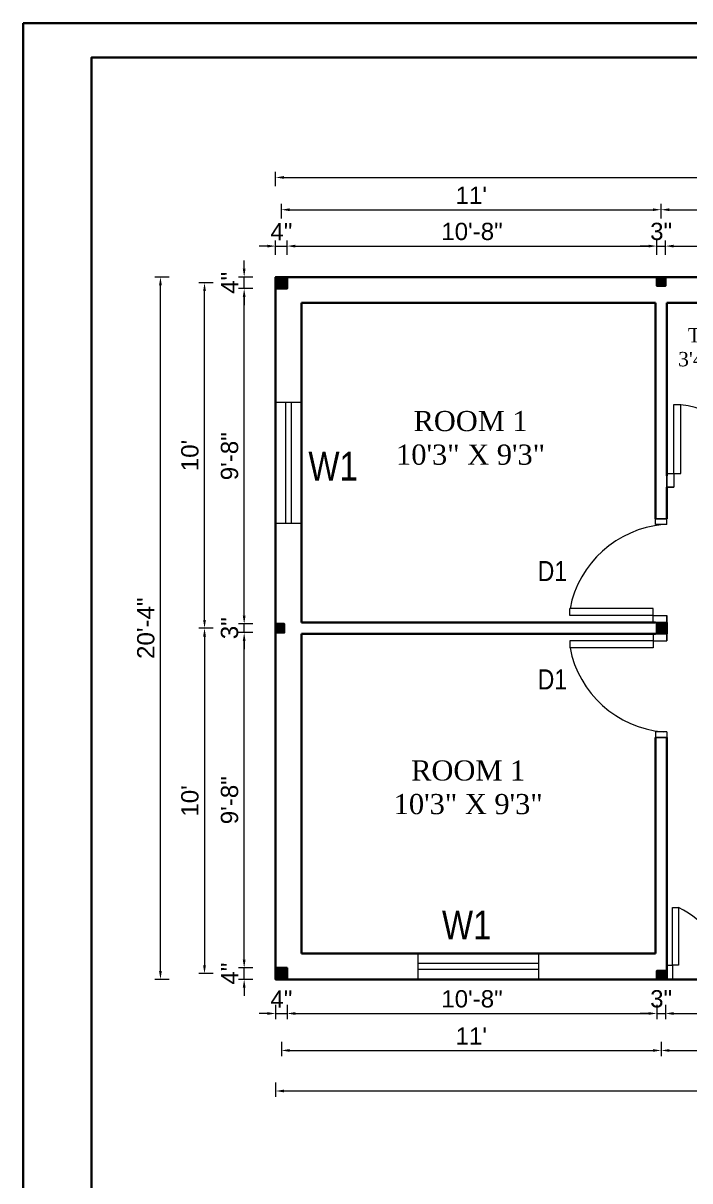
# Model space of a CAD drawing. Header units: inches. Extents: x 94889 to 364662, y -10661 to -3947.
# Drawn here: x 96212.1 to 96443.9, y -7584.4 to -7182.2 of the extents above; entities that cross this region are included whole.
import ezdxf

# ---------------------------------------------------------------- set-up
doc = ezdxf.new("R2010")
doc.units = ezdxf.units.IN
doc.header["$LTSCALE"] = 2
doc.header["$MEASUREMENT"] = 0
doc.header["$PDMODE"] = 34
doc.layers.get('0').update_dxf_attribs({"linetype": 'CONTINUOUS'})
doc.layers.get('DEFPOINTS').update_dxf_attribs({"color": 141, "linetype": 'CONTINUOUS'})
for name, color, linetype, lineweight in [('dimension', 160, 'CONTINUOUS', 15), ('door', 20, 'CONTINUOUS', 35), ('steps', 253, 'CONTINUOUS', 20), ('truss', 1, 'CONTINUOUS', 25)]:
    doc.layers.add(name, color=color, linetype=linetype, lineweight=lineweight)
doc.layers.add('Normal Wall', color=7, linetype='CONTINUOUS', lineweight=35, true_color=0xffaf89)
doc.styles.add('Lettring Text', font='arial.ttf')
doc.styles.get("Standard").update_dxf_attribs({"font": 'ARIALN.TTF'})
doc.dimstyles.new('Copy of Standard', dxfattribs={"dimtxt": 6, "dimasz": 2.875, "dimexe": 2, "dimexo": 4, "dimgap": 2, "dimtad": 1, "dimdec": 0, "dimrnd": 1, "dimzin": 0, "dimdsep": 46, "dimlunit": 4, "dimtxsty": 'Lettring Text', "dimcen": 0.1, "dimclrd": 7, "dimclre": 7, "dimclrt": 7, "dimazin": 0, "dimtfac": 0.645, "dimtdec": 0, "dimtmove": 1, "dimatfit": 0, "dimfxl": 3, "dimfxlon": 1, "dimtfillclr": 256, "dimtolj": 1, "dimtzin": 0, "dimlwd": -1, "dimlwe": -1, "dimarcsym": 2})
pattern_1 = [(45, (-263031.31318, 21703.81504), (-0.08838834765, 0.08838834765), [])]

# ---------------------------------------------------------------- blocks, each defined once
blk = doc.blocks.new('*D84')
at = {"layer": 'DEFPOINTS', "color": 0, "ltscale": 0.3, "transparency": 16777216}
for p in [(96303.88, -7259.67), (96299.88, -7270.42), (96303.88, -7270.42)]:
    blk.add_point(p, dxfattribs=at)
at = {"layer": 'steps', "color": 7, "ltscale": 0.3, "transparency": 16777216}
for p, q in [((96299.88, -7262.67), (96299.88, -7257.67)), ((96303.88, -7262.67), (96303.88, -7257.67)), ((96297, -7259.67), (96294.13, -7259.67)), ((96299.88, -7259.67), (96303.88, -7259.67)), ((96306.75, -7259.67), (96309.63, -7259.67))]:
    blk.add_line(p, q, dxfattribs=at)
for points in [[(96297, -7259.19), (96297, -7260.15), (96299.88, -7259.67)], [(96306.75, -7259.19), (96306.75, -7260.15), (96303.88, -7259.67)]]:
    blk.add_solid(points, dxfattribs=at)
at = {"layer": 'steps', "color": 7, "ltscale": 0.3, "transparency": 16777216, "insert": (96301.88, -7254.67), "char_height": 6, "attachment_point": 5, "style": 'Lettring Text'}
blk.add_mtext('\\A1;4"', dxfattribs=at)
blk = doc.blocks.new('*D85')
at = {"layer": 'DEFPOINTS', "color": 0, "ltscale": 0.5, "transparency": 16777216}
for p in [(96432.38, -7259.67), (96303.88, -7270.42), (96432.38, -7270.42)]:
    blk.add_point(p, dxfattribs=at)
at = {"layer": 'steps', "color": 7, "ltscale": 0.5, "transparency": 16777216}
for p, q in [((96303.88, -7262.67), (96303.88, -7257.67)), ((96432.38, -7262.67), (96432.38, -7257.67)), ((96306.75, -7259.67), (96429.5, -7259.67))]:
    blk.add_line(p, q, dxfattribs=at)
for points in [[(96306.75, -7259.19), (96306.75, -7260.15), (96303.88, -7259.67)], [(96429.5, -7259.19), (96429.5, -7260.15), (96432.38, -7259.67)]]:
    blk.add_solid(points, dxfattribs=at)
at = {"layer": 'steps', "color": 7, "ltscale": 0.5, "transparency": 16777216, "insert": (96368.13, -7254.61), "char_height": 6, "attachment_point": 5, "style": 'Lettring Text'}
blk.add_mtext('\\A1;10\'-8"', dxfattribs=at)
blk = doc.blocks.new('*D86')
at = {"layer": 'DEFPOINTS', "color": 0, "ltscale": 0.5, "transparency": 16777216}
for p in [(96435.38, -7259.67), (96432.38, -7270.42), (96435.38, -7270.42)]:
    blk.add_point(p, dxfattribs=at)
at = {"layer": 'steps', "color": 7, "ltscale": 0.5, "transparency": 16777216}
for p, q in [((96432.38, -7262.67), (96432.38, -7257.67)), ((96435.38, -7262.67), (96435.38, -7257.67)), ((96429.5, -7259.67), (96426.63, -7259.67)), ((96432.38, -7259.67), (96435.38, -7259.67)), ((96438.25, -7259.67), (96441.13, -7259.67))]:
    blk.add_line(p, q, dxfattribs=at)
for points in [[(96429.5, -7259.19), (96429.5, -7260.15), (96432.38, -7259.67)], [(96438.25, -7259.19), (96438.25, -7260.15), (96435.38, -7259.67)]]:
    blk.add_solid(points, dxfattribs=at)
at = {"layer": 'steps', "color": 7, "ltscale": 0.5, "transparency": 16777216, "insert": (96433.88, -7254.6), "char_height": 6, "attachment_point": 5, "style": 'Lettring Text'}
blk.add_mtext('\\A1;3"', dxfattribs=at)
blk = doc.blocks.new('*D87')
at = {"layer": 'DEFPOINTS', "color": 0, "ltscale": 0.5, "transparency": 16777216}
for p in [(96476.38, -7259.67), (96435.38, -7270.42), (96476.38, -7270.42)]:
    blk.add_point(p, dxfattribs=at)
at = {"layer": 'steps', "color": 7, "ltscale": 0.5, "transparency": 16777216}
for p, q in [((96435.38, -7262.67), (96435.38, -7257.67)), ((96476.38, -7262.67), (96476.38, -7257.67)), ((96438.25, -7259.67), (96473.5, -7259.67))]:
    blk.add_line(p, q, dxfattribs=at)
for points in [[(96438.25, -7259.19), (96438.25, -7260.15), (96435.38, -7259.67)], [(96473.5, -7259.19), (96473.5, -7260.15), (96476.38, -7259.67)]]:
    blk.add_solid(points, dxfattribs=at)
at = {"layer": 'steps', "color": 7, "ltscale": 0.5, "transparency": 16777216, "insert": (96455.88, -7254.6), "char_height": 6, "attachment_point": 5, "style": 'Lettring Text'}
blk.add_mtext('\\A1;3\'-5"', dxfattribs=at)
blk = doc.blocks.new('*D57')
at = {"layer": 'DEFPOINTS', "color": 0, "ltscale": 0.5, "transparency": 16777216}
for p in [(96433.88, -7247.03), (96301.88, -7272.42), (96433.88, -7271.92)]:
    blk.add_point(p, dxfattribs=at)
at = {"layer": 'steps', "color": 7, "ltscale": 0.5, "transparency": 16777216}
for p, q in [((96301.88, -7250.03), (96301.88, -7245.03)), ((96304.75, -7247.03), (96431, -7247.03)), ((96433.88, -7250.03), (96433.88, -7245.03))]:
    blk.add_line(p, q, dxfattribs=at)
for points in [[(96304.75, -7246.55), (96304.75, -7247.51), (96301.88, -7247.03)], [(96431, -7246.55), (96431, -7247.51), (96433.88, -7247.03)]]:
    blk.add_solid(points, dxfattribs=at)
at = {"layer": 'steps', "color": 7, "ltscale": 0.5, "transparency": 16777216, "insert": (96367.88, -7242.02), "char_height": 6, "attachment_point": 5, "style": 'Lettring Text'}
blk.add_mtext("\\A1;11'", dxfattribs=at)
blk = doc.blocks.new('*D79')
at = {"layer": 'DEFPOINTS', "color": 0, "ltscale": 0.5, "transparency": 16777216}
for p in [(96477.88, -7247.03), (96433.88, -7271.92), (96477.88, -7271.92)]:
    blk.add_point(p, dxfattribs=at)
at = {"layer": 'steps', "color": 7, "ltscale": 0.5, "transparency": 16777216}
for p, q in [((96433.88, -7250.03), (96433.88, -7245.03)), ((96436.75, -7247.03), (96475, -7247.03)), ((96477.88, -7250.03), (96477.88, -7245.03))]:
    blk.add_line(p, q, dxfattribs=at)
for points in [[(96436.75, -7246.55), (96436.75, -7247.51), (96433.88, -7247.03)], [(96475, -7246.55), (96475, -7247.51), (96477.88, -7247.03)]]:
    blk.add_solid(points, dxfattribs=at)
at = {"layer": 'steps', "color": 7, "ltscale": 0.5, "transparency": 16777216, "insert": (96455.88, -7241.96), "char_height": 6, "attachment_point": 5, "style": 'Lettring Text'}
blk.add_mtext('\\A1;3\'-8"', dxfattribs=at)
blk = doc.blocks.new('*D81')
at = {"layer": 'DEFPOINTS', "color": 0, "ltscale": 0.5, "transparency": 16777216}
for p in [(96611.88, -7235.82), (96299.88, -7270.42), (96611.88, -7270.42)]:
    blk.add_point(p, dxfattribs=at)
at = {"layer": 'steps', "color": 7, "ltscale": 0.5, "transparency": 16777216}
for p, q in [((96299.88, -7238.82), (96299.88, -7233.82)), ((96611.88, -7238.82), (96611.88, -7233.82)), ((96302.75, -7235.82), (96609, -7235.82))]:
    blk.add_line(p, q, dxfattribs=at)
for points in [[(96302.75, -7235.34), (96302.75, -7236.3), (96299.88, -7235.82)], [(96609, -7235.34), (96609, -7236.3), (96611.88, -7235.82)]]:
    blk.add_solid(points, dxfattribs=at)
at = {"layer": 'steps', "color": 7, "ltscale": 0.5, "transparency": 16777216, "insert": (96455.88, -7230.76), "char_height": 6, "attachment_point": 5, "style": 'Lettring Text'}
blk.add_mtext("\\A1;26'", dxfattribs=at)
blk = doc.blocks.new('*D82')
at = {"layer": 'DEFPOINTS', "color": 0, "ltscale": 0.5, "transparency": 16777216}
for p in [(96299.88, -7514.42), (96303.88, -7514.42), (96303.88, -7526.26)]:
    blk.add_point(p, dxfattribs=at)
at = {"layer": 'steps', "color": 7, "ltscale": 0.5, "transparency": 16777216}
for p, q in [((96299.88, -7523.26), (96299.88, -7528.26)), ((96303.88, -7523.26), (96303.88, -7528.26)), ((96297, -7526.26), (96294.13, -7526.26)), ((96299.88, -7526.26), (96303.88, -7526.26)), ((96306.75, -7526.26), (96309.63, -7526.26))]:
    blk.add_line(p, q, dxfattribs=at)
for points in [[(96297, -7525.78), (96297, -7526.74), (96299.88, -7526.26)], [(96306.75, -7525.78), (96306.75, -7526.74), (96303.88, -7526.26)]]:
    blk.add_solid(points, dxfattribs=at)
at = {"layer": 'steps', "color": 7, "ltscale": 0.5, "transparency": 16777216, "insert": (96301.88, -7521.26), "char_height": 6, "attachment_point": 5, "style": 'Lettring Text'}
blk.add_mtext('\\A1;4"', dxfattribs=at)
blk = doc.blocks.new('*D83')
at = {"layer": 'DEFPOINTS', "color": 0, "ltscale": 0.5, "transparency": 16777216}
for p in [(96303.88, -7514.42), (96432.38, -7514.42), (96432.38, -7526.26)]:
    blk.add_point(p, dxfattribs=at)
at = {"layer": 'steps', "color": 7, "ltscale": 0.5, "transparency": 16777216}
for p, q in [((96303.88, -7523.26), (96303.88, -7528.26)), ((96432.38, -7523.26), (96432.38, -7528.26)), ((96306.75, -7526.26), (96429.5, -7526.26))]:
    blk.add_line(p, q, dxfattribs=at)
for points in [[(96306.75, -7525.78), (96306.75, -7526.74), (96303.88, -7526.26)], [(96429.5, -7525.78), (96429.5, -7526.74), (96432.38, -7526.26)]]:
    blk.add_solid(points, dxfattribs=at)
at = {"layer": 'steps', "color": 7, "ltscale": 0.5, "transparency": 16777216, "insert": (96368.13, -7521.2), "char_height": 6, "attachment_point": 5, "style": 'Lettring Text'}
blk.add_mtext('\\A1;10\'-8"', dxfattribs=at)
blk = doc.blocks.new('*D62')
at = {"layer": 'DEFPOINTS', "color": 0, "ltscale": 0.5, "transparency": 16777216}
for p in [(96432.38, -7514.42), (96435.38, -7514.42), (96435.38, -7526.26)]:
    blk.add_point(p, dxfattribs=at)
at = {"layer": 'steps', "color": 7, "ltscale": 0.5, "transparency": 16777216}
for p, q in [((96432.38, -7523.26), (96432.38, -7528.26)), ((96435.38, -7523.26), (96435.38, -7528.26)), ((96429.5, -7526.26), (96426.63, -7526.26)), ((96432.38, -7526.26), (96435.38, -7526.26)), ((96438.25, -7526.26), (96441.13, -7526.26))]:
    blk.add_line(p, q, dxfattribs=at)
for points in [[(96429.5, -7525.78), (96429.5, -7526.74), (96432.38, -7526.26)], [(96438.25, -7525.78), (96438.25, -7526.74), (96435.38, -7526.26)]]:
    blk.add_solid(points, dxfattribs=at)
at = {"layer": 'steps', "color": 7, "ltscale": 0.5, "transparency": 16777216, "insert": (96433.88, -7521.19), "char_height": 6, "attachment_point": 5, "style": 'Lettring Text'}
blk.add_mtext('\\A1;3"', dxfattribs=at)
blk = doc.blocks.new('*D63')
at = {"layer": 'DEFPOINTS', "color": 0, "ltscale": 0.5, "transparency": 16777216}
for p in [(96435.38, -7514.42), (96476.38, -7514.42), (96476.38, -7526.26)]:
    blk.add_point(p, dxfattribs=at)
at = {"layer": 'steps', "color": 7, "ltscale": 0.5, "transparency": 16777216}
for p, q in [((96435.38, -7523.26), (96435.38, -7528.26)), ((96476.38, -7523.26), (96476.38, -7528.26)), ((96438.25, -7526.26), (96473.5, -7526.26))]:
    blk.add_line(p, q, dxfattribs=at)
for points in [[(96438.25, -7525.78), (96438.25, -7526.74), (96435.38, -7526.26)], [(96473.5, -7525.78), (96473.5, -7526.74), (96476.38, -7526.26)]]:
    blk.add_solid(points, dxfattribs=at)
at = {"layer": 'steps', "color": 7, "ltscale": 0.5, "transparency": 16777216, "insert": (96455.88, -7521.19), "char_height": 6, "attachment_point": 5, "style": 'Lettring Text'}
blk.add_mtext('\\A1;3\'-5"', dxfattribs=at)
blk = doc.blocks.new('*D58')
at = {"layer": 'DEFPOINTS', "color": 0, "ltscale": 0.5, "transparency": 16777216}
for p in [(96288.94, -7510.42), (96299.88, -7510.42), (96299.88, -7514.42)]:
    blk.add_point(p, dxfattribs=at)
at = {"layer": 'steps', "color": 7, "ltscale": 0.5, "transparency": 16777216}
for p, q in [((96288.94, -7507.55), (96288.94, -7504.67)), ((96291.94, -7510.42), (96286.94, -7510.42)), ((96288.94, -7514.42), (96288.94, -7510.42)), ((96291.94, -7514.42), (96286.94, -7514.42)), ((96288.94, -7517.3), (96288.94, -7520.17))]:
    blk.add_line(p, q, dxfattribs=at)
for points in [[(96288.46, -7507.55), (96289.42, -7507.55), (96288.94, -7510.42)], [(96288.46, -7517.3), (96289.42, -7517.3), (96288.94, -7514.42)]]:
    blk.add_solid(points, dxfattribs=at)
at = {"layer": 'steps', "color": 7, "ltscale": 0.5, "transparency": 16777216, "insert": (96283.94, -7512.42), "char_height": 6, "attachment_point": 5, "rotation": 90, "style": 'Lettring Text'}
blk.add_mtext('\\A1;4"', dxfattribs=at)
blk = doc.blocks.new('*D59')
at = {"layer": 'DEFPOINTS', "color": 0, "ltscale": 0.5, "transparency": 16777216}
for p in [(96301.88, -7512.42), (96433.88, -7512.92), (96433.88, -7539.1)]:
    blk.add_point(p, dxfattribs=at)
at = {"layer": 'steps', "color": 7, "ltscale": 0.5, "transparency": 16777216}
for p, q in [((96301.88, -7536.1), (96301.88, -7541.1)), ((96433.88, -7536.1), (96433.88, -7541.1)), ((96304.75, -7539.1), (96431, -7539.1))]:
    blk.add_line(p, q, dxfattribs=at)
for points in [[(96304.75, -7538.62), (96304.75, -7539.58), (96301.88, -7539.1)], [(96431, -7538.62), (96431, -7539.58), (96433.88, -7539.1)]]:
    blk.add_solid(points, dxfattribs=at)
at = {"layer": 'steps', "color": 7, "ltscale": 0.5, "transparency": 16777216, "insert": (96367.88, -7534.09), "char_height": 6, "attachment_point": 5, "style": 'Lettring Text'}
blk.add_mtext("\\A1;11'", dxfattribs=at)
blk = doc.blocks.new('*D60')
at = {"layer": 'DEFPOINTS', "color": 0, "ltscale": 0.5, "transparency": 16777216}
for p in [(96299.88, -7514.42), (96611.88, -7514.42), (96611.88, -7553.18)]:
    blk.add_point(p, dxfattribs=at)
at = {"layer": 'steps', "color": 7, "ltscale": 0.5, "transparency": 16777216}
for p, q in [((96299.88, -7550.18), (96299.88, -7555.18)), ((96611.88, -7550.18), (96611.88, -7555.18)), ((96302.75, -7553.18), (96609, -7553.18))]:
    blk.add_line(p, q, dxfattribs=at)
for points in [[(96302.75, -7552.7), (96302.75, -7553.66), (96299.88, -7553.18)], [(96609, -7552.7), (96609, -7553.66), (96611.88, -7553.18)]]:
    blk.add_solid(points, dxfattribs=at)
at = {"layer": 'steps', "color": 7, "ltscale": 0.5, "transparency": 16777216, "insert": (96455.88, -7548.12), "char_height": 6, "attachment_point": 5, "style": 'Lettring Text'}
blk.add_mtext("\\A1;26'", dxfattribs=at)
blk = doc.blocks.new('*D61')
at = {"layer": 'DEFPOINTS', "color": 0, "ltscale": 0.5, "transparency": 16777216}
for p in [(96301.38, -7392.42), (96275.16, -7512.42), (96301.88, -7512.42)]:
    blk.add_point(p, dxfattribs=at)
at = {"layer": 'steps', "color": 7, "ltscale": 0.5, "transparency": 16777216}
for p, q in [((96278.16, -7392.42), (96273.16, -7392.42)), ((96275.16, -7395.3), (96275.16, -7509.55)), ((96278.16, -7512.42), (96273.16, -7512.42))]:
    blk.add_line(p, q, dxfattribs=at)
for points in [[(96274.68, -7395.3), (96275.64, -7395.3), (96275.16, -7392.42)], [(96274.68, -7509.55), (96275.64, -7509.55), (96275.16, -7512.42)]]:
    blk.add_solid(points, dxfattribs=at)
at = {"layer": 'steps', "color": 7, "ltscale": 0.5, "transparency": 16777216, "insert": (96270.1, -7452.42), "char_height": 6, "attachment_point": 5, "rotation": 90, "style": 'Lettring Text'}
blk.add_mtext("\\A1;10'", dxfattribs=at)
blk = doc.blocks.new('*D72')
at = {"layer": 'DEFPOINTS', "color": 0, "ltscale": 0.5, "transparency": 16777216}
for p in [(96259.84, -7270.42), (96299.88, -7270.42), (96299.88, -7514.42)]:
    blk.add_point(p, dxfattribs=at)
at = {"layer": 'steps', "color": 7, "ltscale": 0.5, "transparency": 16777216}
for p, q in [((96262.84, -7270.42), (96257.84, -7270.42)), ((96259.84, -7511.55), (96259.84, -7273.3)), ((96262.84, -7514.42), (96257.84, -7514.42))]:
    blk.add_line(p, q, dxfattribs=at)
for points in [[(96259.36, -7273.3), (96260.32, -7273.3), (96259.84, -7270.42)], [(96259.36, -7511.55), (96260.32, -7511.55), (96259.84, -7514.42)]]:
    blk.add_solid(points, dxfattribs=at)
at = {"layer": 'steps', "color": 7, "ltscale": 0.5, "transparency": 16777216, "insert": (96254.78, -7392.42), "char_height": 6, "attachment_point": 5, "rotation": 90, "style": 'Lettring Text'}
blk.add_mtext('\\A1;20\'-4"', dxfattribs=at)
blk = doc.blocks.new('*D75')
at = {"layer": 'DEFPOINTS', "color": 0, "ltscale": 0.5, "transparency": 16777216}
for p in [(96433.88, -7512.92), (96477.88, -7512.92), (96477.88, -7539.1)]:
    blk.add_point(p, dxfattribs=at)
at = {"layer": 'steps', "color": 7, "ltscale": 0.5, "transparency": 16777216}
for p, q in [((96433.88, -7536.1), (96433.88, -7541.1)), ((96477.88, -7536.1), (96477.88, -7541.1)), ((96436.75, -7539.1), (96475, -7539.1))]:
    blk.add_line(p, q, dxfattribs=at)
for points in [[(96436.75, -7538.62), (96436.75, -7539.58), (96433.88, -7539.1)], [(96475, -7538.62), (96475, -7539.58), (96477.88, -7539.1)]]:
    blk.add_solid(points, dxfattribs=at)
at = {"layer": 'steps', "color": 7, "ltscale": 0.5, "transparency": 16777216, "insert": (96455.88, -7534.03), "char_height": 6, "attachment_point": 5, "style": 'Lettring Text'}
blk.add_mtext('\\A1;3\'-8"', dxfattribs=at)
blk = doc.blocks.new('*D77')
at = {"layer": 'DEFPOINTS', "color": 0, "ltscale": 0.5, "transparency": 16777216}
for p in [(96288.94, -7393.92), (96299.88, -7393.92), (96299.88, -7510.42)]:
    blk.add_point(p, dxfattribs=at)
at = {"layer": 'steps', "color": 7, "ltscale": 0.5, "transparency": 16777216}
for p, q in [((96291.94, -7393.92), (96286.94, -7393.92)), ((96288.94, -7507.55), (96288.94, -7396.8)), ((96291.94, -7510.42), (96286.94, -7510.42))]:
    blk.add_line(p, q, dxfattribs=at)
for points in [[(96288.46, -7396.8), (96289.42, -7396.8), (96288.94, -7393.92)], [(96288.46, -7507.55), (96289.42, -7507.55), (96288.94, -7510.42)]]:
    blk.add_solid(points, dxfattribs=at)
at = {"layer": 'steps', "color": 7, "ltscale": 0.5, "transparency": 16777216, "insert": (96283.88, -7452.17), "char_height": 6, "attachment_point": 5, "rotation": 90, "style": 'Lettring Text'}
blk.add_mtext('\\A1;9\'-8"', dxfattribs=at)
blk = doc.blocks.new('*D78')
at = {"layer": 'DEFPOINTS', "color": 0, "ltscale": 0.5, "transparency": 16777216}
for p in [(96288.94, -7390.92), (96299.88, -7390.92), (96299.88, -7393.92)]:
    blk.add_point(p, dxfattribs=at)
at = {"layer": 'steps', "color": 7, "ltscale": 0.5, "transparency": 16777216}
for p, q in [((96288.94, -7388.05), (96288.94, -7385.17)), ((96291.94, -7390.92), (96286.94, -7390.92)), ((96288.94, -7393.92), (96288.94, -7390.92)), ((96291.94, -7393.92), (96286.94, -7393.92)), ((96288.94, -7396.8), (96288.94, -7399.67))]:
    blk.add_line(p, q, dxfattribs=at)
for points in [[(96288.46, -7388.05), (96289.42, -7388.05), (96288.94, -7390.92)], [(96288.46, -7396.8), (96289.42, -7396.8), (96288.94, -7393.92)]]:
    blk.add_solid(points, dxfattribs=at)
at = {"layer": 'steps', "color": 7, "ltscale": 0.5, "transparency": 16777216, "insert": (96283.88, -7392.42), "char_height": 6, "attachment_point": 5, "rotation": 90, "style": 'Lettring Text'}
blk.add_mtext('\\A1;3"', dxfattribs=at)
blk = doc.blocks.new('*D50')
at = {"layer": 'DEFPOINTS', "color": 0, "ltscale": 0.5, "transparency": 16777216}
for p in [(96288.94, -7274.42), (96299.88, -7274.42), (96299.88, -7390.92)]:
    blk.add_point(p, dxfattribs=at)
at = {"layer": 'steps', "color": 7, "ltscale": 0.5, "transparency": 16777216}
for p, q in [((96291.94, -7274.42), (96286.94, -7274.42)), ((96288.94, -7388.05), (96288.94, -7277.3)), ((96291.94, -7390.92), (96286.94, -7390.92))]:
    blk.add_line(p, q, dxfattribs=at)
for points in [[(96288.46, -7277.3), (96289.42, -7277.3), (96288.94, -7274.42)], [(96288.46, -7388.05), (96289.42, -7388.05), (96288.94, -7390.92)]]:
    blk.add_solid(points, dxfattribs=at)
at = {"layer": 'steps', "color": 7, "ltscale": 0.5, "transparency": 16777216, "insert": (96283.88, -7332.67), "char_height": 6, "attachment_point": 5, "rotation": 90, "style": 'Lettring Text'}
blk.add_mtext('\\A1;9\'-8"', dxfattribs=at)
blk = doc.blocks.new('*D51')
at = {"layer": 'DEFPOINTS', "color": 0, "ltscale": 0.5, "transparency": 16777216}
for p in [(96288.94, -7270.42), (96299.88, -7270.42), (96299.88, -7274.42)]:
    blk.add_point(p, dxfattribs=at)
at = {"layer": 'steps', "color": 7, "ltscale": 0.5, "transparency": 16777216}
for p, q in [((96288.94, -7267.55), (96288.94, -7264.67)), ((96291.94, -7270.42), (96286.94, -7270.42)), ((96288.94, -7274.42), (96288.94, -7270.42)), ((96291.94, -7274.42), (96286.94, -7274.42)), ((96288.94, -7277.3), (96288.94, -7280.17))]:
    blk.add_line(p, q, dxfattribs=at)
for points in [[(96288.46, -7267.55), (96289.42, -7267.55), (96288.94, -7270.42)], [(96288.46, -7277.3), (96289.42, -7277.3), (96288.94, -7274.42)]]:
    blk.add_solid(points, dxfattribs=at)
at = {"layer": 'steps', "color": 7, "ltscale": 0.5, "transparency": 16777216, "insert": (96283.94, -7272.42), "char_height": 6, "attachment_point": 5, "rotation": 90, "style": 'Lettring Text'}
blk.add_mtext('\\A1;4"', dxfattribs=at)
blk = doc.blocks.new('*D52')
at = {"layer": 'DEFPOINTS', "color": 0, "ltscale": 0.5, "transparency": 16777216}
for p in [(96275.16, -7272.42), (96301.88, -7272.42), (96301.38, -7392.42)]:
    blk.add_point(p, dxfattribs=at)
at = {"layer": 'steps', "color": 7, "ltscale": 0.5, "transparency": 16777216}
for p, q in [((96278.16, -7272.42), (96273.16, -7272.42)), ((96275.16, -7389.55), (96275.16, -7275.3)), ((96278.16, -7392.42), (96273.16, -7392.42))]:
    blk.add_line(p, q, dxfattribs=at)
for points in [[(96274.68, -7275.3), (96275.64, -7275.3), (96275.16, -7272.42)], [(96274.68, -7389.55), (96275.64, -7389.55), (96275.16, -7392.42)]]:
    blk.add_solid(points, dxfattribs=at)
at = {"layer": 'steps', "color": 7, "ltscale": 0.5, "transparency": 16777216, "insert": (96270.1, -7332.42), "char_height": 6, "attachment_point": 5, "rotation": 90, "style": 'Lettring Text'}
blk.add_mtext("\\A1;10'", dxfattribs=at)

msp = doc.modelspace()

# ---------------------------------------------------------------- hatches: boundary and pattern name
at = {"layer": 'door', "ltscale": 0.5}
h = msp.add_hatch(dxfattribs=at)
h.set_pattern_fill('ANSI31', color=256)
h.set_pattern_definition(pattern_1)
h.paths.add_polyline_path([(96299.88, -7274.42), (96303.88, -7274.42), (96303.88, -7270.42), (96299.88, -7270.42)])
h = msp.add_hatch(dxfattribs=at)
h.set_pattern_fill('ANSI31', color=256)
h.set_pattern_definition(pattern_1)
h.paths.add_polyline_path([(96432.38, -7273.42), (96435.38, -7273.42), (96435.38, -7270.42), (96432.38, -7270.42)])
h = msp.add_hatch(dxfattribs=at)
h.set_pattern_fill('ANSI31', color=256)
h.set_pattern_definition(pattern_1)
h.paths.add_polyline_path([(96299.88, -7393.92), (96302.88, -7393.92), (96302.88, -7390.92), (96299.88, -7390.92)])
h = msp.add_hatch(dxfattribs=at)
h.set_pattern_fill('ANSI31', color=256)
h.set_pattern_definition(pattern_1)
h.paths.add_polyline_path([(96432.38, -7393.92), (96435.38, -7393.92), (96435.38, -7390.92), (96432.38, -7390.92)])
h = msp.add_hatch(dxfattribs=at)
h.set_pattern_fill('ANSI31', color=256)
h.set_pattern_definition(pattern_1)
h.paths.add_polyline_path([(96303.88, -7510.42), (96299.88, -7510.42), (96299.88, -7514.42), (96303.88, -7514.42)])
h = msp.add_hatch(dxfattribs=at)
h.set_pattern_fill('ANSI31', color=256)
h.set_pattern_definition(pattern_1)
h.paths.add_polyline_path([(96432.38, -7511.42), (96432.38, -7514.42), (96435.38, -7514.42), (96435.38, -7511.42)])

# ---------------------------------------------------------------- linework, layer by layer
at = {"color": 7, "linetype": 'ByBlock', "lineweight": 5}
for p, q in [((96299.88, -7355.92), (96299.88, -7313.92)), ((96308.88, -7355.92), (96308.88, -7313.92)), ((96391.38, -7505.42), (96349.38, -7505.42)), ((96391.38, -7514.42), (96349.38, -7514.42))]:
    msp.add_line(p, q, dxfattribs=at)
at = {"layer": 'dimension', "ltscale": 7}
for p, q in [((96438.28, -7338.62), (96438.28, -7314.75)), ((96438.28, -7314.75), (96440.68, -7314.75)), ((96440.68, -7338.62), (96440.68, -7314.75)), ((96435.88, -7338.62), (96438.28, -7338.62)), ((96435.88, -7343.42), (96435.88, -7338.62)), ((96438.28, -7338.62), (96438.28, -7343.42)), ((96438.28, -7338.62), (96440.68, -7338.62)), ((96438.28, -7343.42), (96435.88, -7343.42)), ((96431.88, -7356.42), (96431.88, -7354.42)), ((96435.88, -7356.42), (96435.88, -7354.42)), ((96435.88, -7356.42), (96431.88, -7356.42)), ((96431.08, -7385.62), (96402.2, -7385.62)), ((96402.2, -7388.02), (96402.2, -7385.62)), ((96431.08, -7388.02), (96402.2, -7388.02)), ((96431.08, -7388.02), (96431.08, -7385.62)), ((96431.08, -7390.42), (96431.08, -7388.02)), ((96431.08, -7388.02), (96435.88, -7388.02)), ((96435.88, -7388.02), (96435.88, -7390.42)), ((96435.88, -7390.42), (96431.08, -7390.42)), ((96431.08, -7394.42), (96431.08, -7396.82)), ((96435.88, -7394.42), (96431.08, -7394.42)), ((96435.88, -7396.82), (96435.88, -7394.42)), ((96431.08, -7396.82), (96402.2, -7396.82)), ((96402.2, -7396.82), (96402.2, -7399.22)), ((96431.08, -7399.22), (96402.2, -7399.22)), ((96431.08, -7396.82), (96435.88, -7396.82)), ((96431.08, -7396.82), (96431.08, -7399.22)), ((96435.88, -7428.42), (96431.88, -7428.42)), ((96431.88, -7428.42), (96431.88, -7430.42)), ((96435.88, -7428.42), (96435.88, -7430.42))]:
    msp.add_line(p, q, dxfattribs=at)
for centre, radius, start, end in [((96438.21, -7340.36), 25.72, 356.0106, 84.5071), ((96437.77, -7392.52), 36.23, 95.0246, 169.0343), ((96437.77, -7392.33), 36.23, 190.9657, 264.9754)]:
    msp.add_arc(centre, radius, start, end, dxfattribs=at)
at = {"layer": 'door', "ltscale": 0.5}
for p, q in [((96299.88, -7514.42), (96299.88, -7270.42)), ((96299.88, -7270.42), (96611.88, -7270.42)), ((96308.88, -7390.42), (96308.88, -7279.42)), ((96308.88, -7279.42), (96431.88, -7279.42)), ((96431.88, -7354.42), (96431.88, -7279.42)), ((96435.88, -7279.42), (96475.88, -7279.42)), ((96435.88, -7339.42), (96435.88, -7279.42)), ((96435.88, -7354.42), (96435.88, -7343.42)), ((96308.88, -7390.42), (96431.88, -7390.42)), ((96435.88, -7390.42), (96435.88, -7394.42)), ((96308.88, -7505.42), (96308.88, -7394.42)), ((96308.88, -7394.42), (96431.88, -7394.42)), ((96431.88, -7505.42), (96431.88, -7430.42)), ((96435.88, -7505.42), (96435.88, -7430.42)), ((96308.88, -7505.42), (96431.88, -7505.42)), ((96435.88, -7514.42), (96435.88, -7505.42)), ((96299.88, -7514.42), (96611.88, -7514.42))]:
    msp.add_line(p, q, dxfattribs=at)
for points in [[(96299.88, -7270.42), (96303.88, -7270.42), (96303.88, -7274.42), (96299.88, -7274.42)], [(96432.38, -7270.42), (96435.38, -7270.42), (96435.38, -7273.42), (96432.38, -7273.42)], [(96299.88, -7390.92), (96302.88, -7390.92), (96302.88, -7393.92), (96299.88, -7393.92)], [(96432.38, -7390.92), (96435.38, -7390.92), (96435.38, -7393.92), (96432.38, -7393.92)], [(96299.88, -7510.42), (96303.88, -7510.42), (96303.88, -7514.42), (96299.88, -7514.42)], [(96432.38, -7511.42), (96435.38, -7511.42), (96435.38, -7514.42), (96432.38, -7514.42)]]:
    msp.add_lwpolyline(points, close=True, dxfattribs=at)
at = {"layer": 'Normal Wall'}
for points in [[(96212.12, -7182.22), (97270.12, -7182.22), (97270.12, -7932.75), (96212.12, -7932.75)], [(96212.12, -7182.22), (97270.12, -7182.22), (97270.12, -7932.75), (96212.12, -7932.75)], [(97258.21, -7194.12), (96235.93, -7194.12), (96235.93, -7920.84), (97258.21, -7920.84)], [(97258.21, -7194.12), (96235.93, -7194.12), (96235.93, -7920.84), (97258.21, -7920.84)]]:
    msp.add_lwpolyline(points, close=True, dxfattribs=at)
at = {"layer": 'steps', "color": 7, "lineweight": 5, "ltscale": 0.3}
for p, q in [((96299.88, -7313.92), (96308.88, -7313.92)), ((96303.38, -7355.92), (96303.38, -7313.92)), ((96305.38, -7355.92), (96305.38, -7313.92)), ((96299.88, -7355.92), (96308.88, -7355.92)), ((96349.38, -7514.42), (96349.38, -7505.42)), ((96391.38, -7514.42), (96391.38, -7505.42)), ((96391.38, -7508.92), (96349.38, -7508.92)), ((96391.38, -7510.92), (96349.38, -7510.92))]:
    msp.add_line(p, q, dxfattribs=at)
at = {"layer": 'steps', "color": 7, "ltscale": 0.3}
for p, q in [((96435.88, -7514.42), (96435.88, -7505.42)), ((96433.88, -7514.42), (96433.88, -7514.42))]:
    msp.add_line(p, q, dxfattribs=at)
for points in [[(96437.88, -7509.42), (96437.88, -7489.42), (96439.88, -7489.42), (96439.88, -7509.42)], [(96435.88, -7509.42), (96437.88, -7509.42), (96437.88, -7514.42), (96435.88, -7514.42)]]:
    msp.add_lwpolyline(points, close=True, dxfattribs=at)
at = {"layer": 'steps', "color": 7, "ltscale": 0.3, "true_color": 0xffffff}
msp.add_arc((96428.17, -7514.53), 27.7, 0.227, 65.0115, dxfattribs=at)
at = {"layer": 'truss', "ltscale": 7}
for p, q in [((96435.88, -7343.42), (96435.88, -7339.42)), ((96438.28, -7343.42), (96435.88, -7343.42)), ((96435.88, -7354.42), (96431.88, -7354.42)), ((96435.88, -7388.02), (96435.88, -7390.42)), ((96435.88, -7390.42), (96431.88, -7390.42)), ((96435.88, -7394.42), (96431.88, -7394.42)), ((96435.88, -7396.82), (96435.88, -7394.42)), ((96435.88, -7430.42), (96431.88, -7430.42))]:
    msp.add_line(p, q, dxfattribs=at)

# ---------------------------------------------------------------- texts
at = {"color": 7, "linetype": 'ByBlock', "lineweight": 5, "char_height": 10, "width": 44.1664, "attachment_point": 1}
for insert in [(96311.28, -7331.13), (96357.7, -7490.52)]:
    msp.add_mtext('W1', dxfattribs=dict(at, insert=insert))
at = {"layer": 'steps', "color": 7, "ltscale": 0.3, "width": 55.268, "attachment_point": 2}
for s, insert, char_height in [('{\\fTimes New Roman|b0|i0|c0|p18;TOILET\\P3\'4" X 5\'0"}', (96456.37, -7288.1), 5), ('{\\fTimes New Roman|b0|i0|c0|p18;ROOM 1\\P10\'3" X 9\'3"}', (96367.65, -7316.94), 7), ('{\\fTimes New Roman|b0|i0|c0|p18;ROOM 1\\P10\'3" X 9\'3"}', (96366.82, -7438.33), 7)]:
    msp.add_mtext(s, dxfattribs=dict(at, insert=insert, char_height=char_height))
at = {"layer": 'steps', "color": 7, "ltscale": 0.3, "char_height": 7, "attachment_point": 2}
for insert in [(96396.08, -7369.06), (96396.08, -7406.7)]:
    msp.add_mtext_dynamic_manual_height_columns('{\\W1;D1}', width=18.6213, gutter_width=40, heights=[0], dxfattribs=dict(at, insert=insert))

# ---------------------------------------------------------------- dimensions: what is measured, and where the dimension line sits
at = {"layer": 'steps', "ltscale": 0.5}
for base, p1, p2, picture, middle in [((96611.88, -7235.82), (96299.88, -7270.42), (96611.88, -7270.42), '*D81', (96455.88, -7230.76)), ((96433.88, -7247.03), (96301.88, -7272.42), (96433.88, -7271.92), '*D57', (96367.88, -7242.02)), ((96477.88, -7247.03), (96433.88, -7271.92), (96477.88, -7271.92), '*D79', (96455.88, -7241.96)), ((96432.37722737, -7259.66951437), (96303.87722737, -7270.42401668), (96432.37722737, -7270.42401668), '*D85', (96368.12722737, -7254.60607645)), ((96476.38, -7259.67), (96435.38, -7270.42), (96476.38, -7270.42), '*D87', (96455.88, -7254.6)), ((96433.88, -7539.1), (96301.88, -7512.42), (96433.88, -7512.92), '*D59', (96367.88, -7534.09)), ((96611.88, -7553.18), (96299.88, -7514.42), (96611.88, -7514.42), '*D60', (96455.88, -7548.12)), ((96432.37722737, -7526.25911638), (96303.87722737, -7514.42401668), (96432.37722737, -7514.42401668), '*D83', (96368.12722737, -7521.19567845)), ((96477.88, -7539.1), (96433.88, -7512.92), (96477.88, -7512.92), '*D75', (96455.88, -7534.03)), ((96476.38, -7526.26), (96435.38, -7514.42), (96476.38, -7514.42), '*D63', (96455.88, -7521.19))]:
    dim = msp.add_linear_dim(base=base, p1=p1, p2=p2, dimstyle='Copy of Standard', dxfattribs=at)
    dim.commit()
    dim.dimension.update_dxf_attribs({"geometry": picture, "text_midpoint": middle})
at = {"layer": 'steps', "color": 7, "ltscale": 0.3, "true_color": 0xffffff}
dim = msp.add_linear_dim(base=(96303.88, -7259.67), p1=(96299.88, -7270.42), p2=(96303.88, -7270.42), dimstyle='Copy of Standard', dxfattribs=at)
dim.commit()
dim.dimension.update_dxf_attribs({"geometry": '*D84', "text_midpoint": (96301.88, -7259.67), "dimtype": 160})
at = {"layer": 'steps', "ltscale": 0.5}
for base, p1, p2, picture, middle in [((96435.38, -7259.67), (96432.38, -7270.42), (96435.38, -7270.42), '*D86', (96433.88, -7259.67)), ((96303.88, -7526.26), (96299.88, -7514.42), (96303.88, -7514.42), '*D82', (96301.88, -7526.26)), ((96435.38, -7526.26), (96432.38, -7514.42), (96435.38, -7514.42), '*D62', (96433.88, -7526.26))]:
    dim = msp.add_linear_dim(base=base, p1=p1, p2=p2, dimstyle='Copy of Standard', dxfattribs=at)
    dim.commit()
    dim.dimension.update_dxf_attribs({"geometry": picture, "text_midpoint": middle, "dimtype": 160})
for base, p1, p2, picture, middle in [((96288.94, -7270.42), (96299.88, -7274.42), (96299.88, -7270.42), '*D51', (96288.94, -7272.42)), ((96288.94, -7390.92), (96299.88, -7393.92), (96299.88, -7390.92), '*D78', (96288.94, -7392.42)), ((96288.94, -7510.42), (96299.88, -7514.42), (96299.88, -7510.42), '*D58', (96288.94, -7512.42))]:
    dim = msp.add_linear_dim(base=base, p1=p1, p2=p2, angle=90, dimstyle='Copy of Standard', dxfattribs=at)
    dim.commit()
    dim.dimension.update_dxf_attribs({"geometry": picture, "text_midpoint": middle, "dimtype": 160})
for base, p1, p2, picture, middle in [((96259.84, -7270.42), (96299.88, -7514.42), (96299.88, -7270.42), '*D72', (96254.78, -7392.42)), ((96275.16, -7272.42), (96301.38, -7392.42), (96301.88, -7272.42), '*D52', (96270.1, -7332.42)), ((96288.94261898, -7274.42401668), (96299.87722737, -7390.92401668), (96299.87722737, -7274.42401668), '*D50', (96283.87918106, -7332.67401668)), ((96275.16, -7512.42), (96301.38, -7392.42), (96301.88, -7512.42), '*D61', (96270.1, -7452.42)), ((96288.94261898, -7393.92401668), (96299.87722737, -7510.42401668), (96299.87722737, -7393.92401668), '*D77', (96283.87918106, -7452.17401668))]:
    dim = msp.add_linear_dim(base=base, p1=p1, p2=p2, angle=90, dimstyle='Copy of Standard', dxfattribs=at)
    dim.commit()
    dim.dimension.update_dxf_attribs({"geometry": picture, "text_midpoint": middle})

doc.saveas('drawing.dxf')
